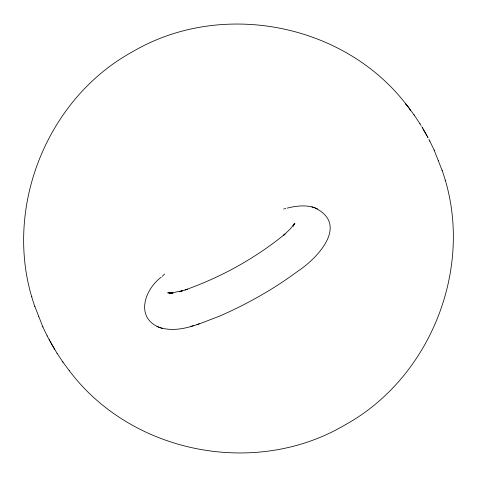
<?xml version="1.0" encoding="UTF-8"?>
<svg xmlns="http://www.w3.org/2000/svg" width="477" height="477" viewBox="0 0 477 477"><rect width="100%" height="100%" fill="white"/><g stroke="black" fill="none" stroke-linecap="round" stroke-linejoin="round"><path stroke-width="0.72" d="M293.337 225.985L293.79 224.667M293.361 226.02L294.375 223.546L293.045 225.895L294.887 223.236L290.231 228.978L283.213 235.656L285.085 233.986C255.439 258.266 221.25 277.131 185.154 289.933L187.497 289.241L179.799 291.554L182.363 290.791L169.824 293.248L173.062 293.069L167.707 292.8L171.136 293.331L169.407 292.675L170.736 293.164M161.184 277.226C144.674 289.497 134.973 317.581 159.318 327.383M162.18 276.326L164.666 274.066M156.915 326.471C177.671 334.884 199.762 323.334 219.193 316.293C246.853 304.243 273.357 289.354 297.594 271.359C317.229 258.582 349.337 224.834 315.16 208.026M190.854 326.387L193.418 325.624M196.906 324.551L199.243 323.859M283.63 209.021L285.699 208.497M287.082 208.145C297.004 205.682 308.023 204.371 317.563 208.944M311.892 206.821L314.242 207.716M160.236 327.699L162.585 328.593M407.704 106.335C345.372 23.331 221.411 -0.733 132.29 51.904C45.035 99.711 1.526 212.498 34.833 306.461L34.922 306.705M69.135 370.456L69.296 370.665C131.628 453.669 255.589 477.733 344.71 425.096C431.965 377.289 475.474 264.502 442.167 170.539L442.078 170.295M413.964 114.772L414.483 115.523M62.517 361.477L63.036 362.228M407.781 106.431L414.024 114.844M62.976 362.156L69.219 370.569M419.903 123.656L421.102 125.576M57.097 353.344L54.223 348.586M414.304 115.255L419.993 123.787M57.007 353.213L62.696 361.745M421.775 126.709L421.99 127.067M422.431 127.818L422.205 127.437L427.887 137.424M54.795 349.563L49.113 339.576M423.016 128.82L426.283 134.544M53.984 348.18L50.115 341.383M426.408 134.758L426.885 135.617M427.231 136.243L427.988 137.609M49.769 340.757L47.128 335.82M428.901 139.296L429.872 141.18M434.088 149.963L442.167 170.539M34.833 306.461L42.912 327.037M429.801 141.031L434.231 150.261M42.769 326.739L47.199 335.969M438.435 160.248L438.601 160.683M38.565 316.752L38.398 316.317M445.13 180.252L445.285 180.759M31.715 296.241L31.87 296.748M405.331 103.855A21.799 20.159 50.6 0 1 410.703 110.771"/></g></svg>
